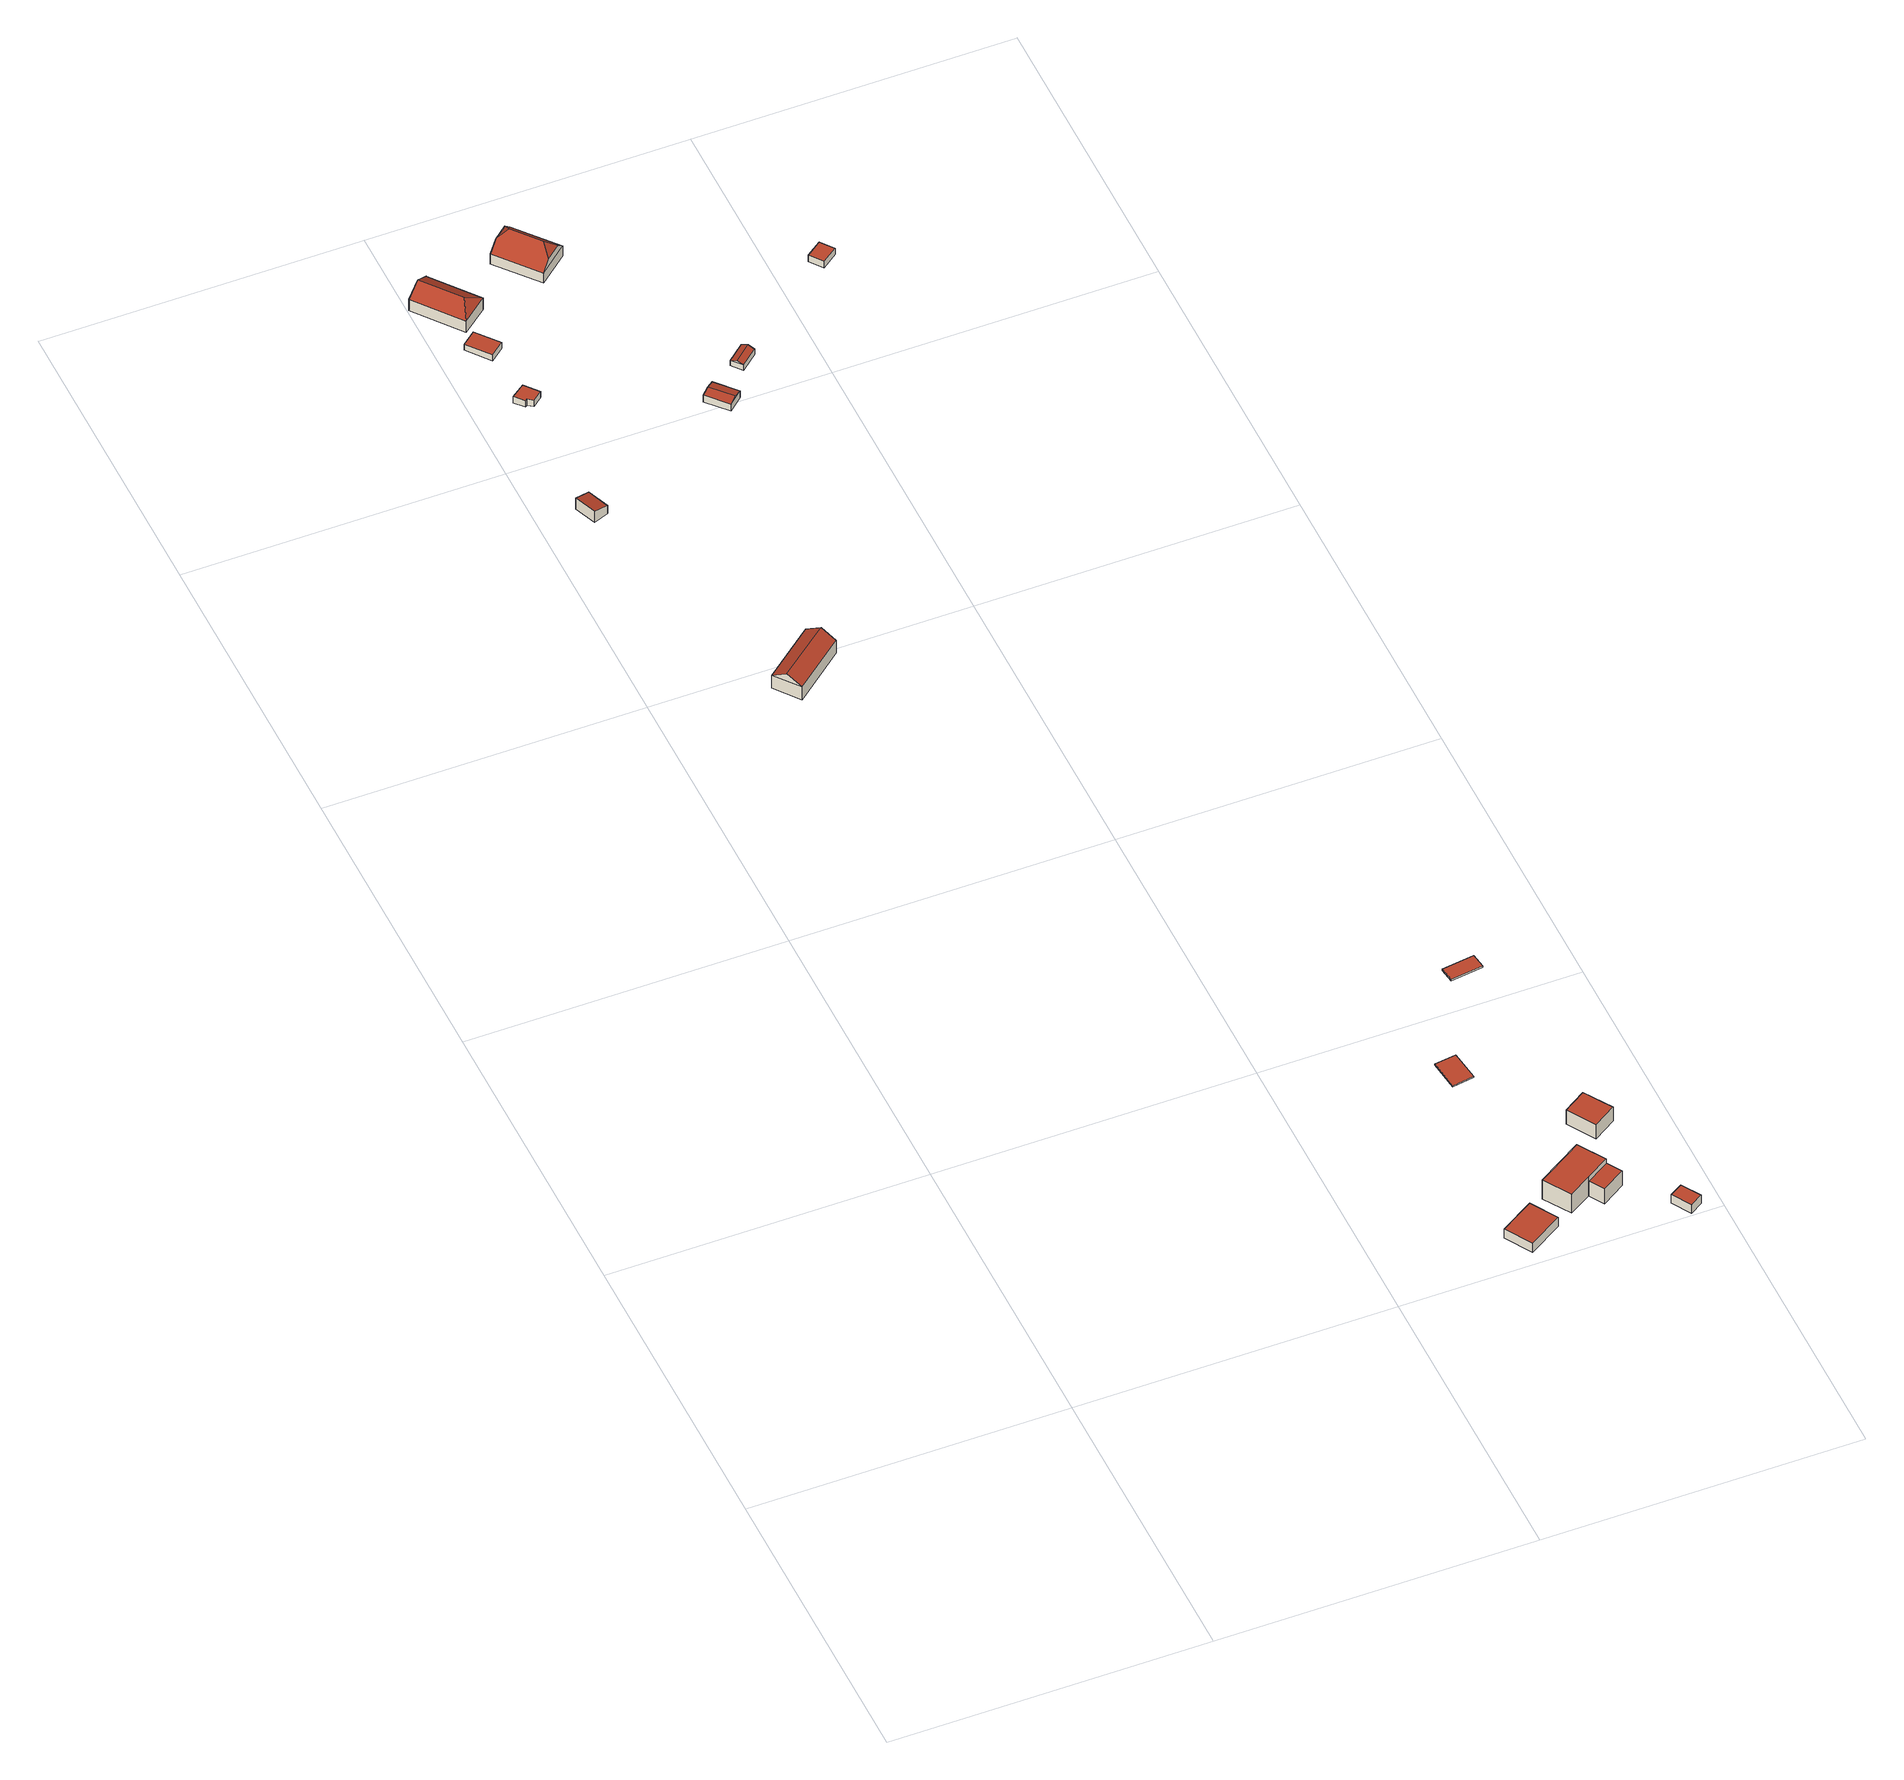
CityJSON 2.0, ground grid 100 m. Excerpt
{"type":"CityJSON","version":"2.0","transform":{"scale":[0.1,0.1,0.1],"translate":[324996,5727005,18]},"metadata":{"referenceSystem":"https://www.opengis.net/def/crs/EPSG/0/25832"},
"CityObjects":{
"building1":{"type":"Building","attributes":{"Geometrietyp2DReferenz":"3000","Gemeindeschluessel":"05170052","function":"31001_1313","roofType":"2100","measuredHeight":4.33},"address":[{"country":"Germany","locality":"Xanten","thoroughfareNumber":"3","thoroughfareName":"Gartenweg"}],"geometry":[{"type":"Solid","lod":"2","boundaries":[[[[0,1,2,3]],[[4,5,1,0]],[[6,7,5,4]],[[3,2,7,6]],[[4,0,3,6]],[[1,5,7,2]]]],"semantics":{"surfaces":[{"type":"WallSurface"},{"type":"RoofSurface"},{"type":"GroundSurface"}],"values":[[0,0,0,0,1,2]]}}]},
"building2":{"type":"Building","attributes":{"Geometrietyp2DReferenz":"3000","Gemeindeschluessel":"05170052","function":"31001_2720","roofType":"3100","measuredHeight":7.95},"geometry":[{"type":"Solid","lod":"2","boundaries":[[[[8,9,10,11]],[[12,13,9,8]],[[14,15,13,12]],[[11,10,15,14]],[[8,16,12]],[[14,17,11]],[[11,17,16,8]],[[12,16,17,14]],[[9,13,15,10]]]],"semantics":{"surfaces":[{"type":"WallSurface"},{"type":"RoofSurface"},{"type":"GroundSurface"}],"values":[[0,0,0,0,0,0,1,1,2]]}}]},
"building3":{"type":"Building","attributes":{"Geometrietyp2DReferenz":"3000","Gemeindeschluessel":"05170052","function":"31001_1313","roofType":"1000","measuredHeight":2.51},"address":[{"country":"Germany","locality":"Xanten","thoroughfareNumber":"9","thoroughfareName":"Gartenweg"}],"geometry":[{"type":"Solid","lod":"2","boundaries":[[[[18,19,20,21]],[[22,23,19,18]],[[24,25,23,22]],[[26,27,25,24]],[[28,29,27,26]],[[21,20,29,28]],[[26,24,22,18,21,28]],[[19,23,25,27,29,20]]]],"semantics":{"surfaces":[{"type":"WallSurface"},{"type":"RoofSurface"},{"type":"GroundSurface"}],"values":[[0,0,0,0,0,0,1,2]]}}]},
"building4":{"type":"Building","attributes":{"Geometrietyp2DReferenz":"3000","Gemeindeschluessel":"05170052","function":"51009_1611","roofType":"1000","measuredHeight":2.41},"geometry":[{"type":"Solid","lod":"2","boundaries":[[[[30,31,32,33]],[[34,35,31,30]],[[36,37,35,34]],[[33,32,37,36]],[[34,30,33,36]],[[31,35,37,32]]]],"semantics":{"surfaces":[{"type":"WallSurface"},{"type":"RoofSurface"},{"type":"GroundSurface"}],"values":[[0,0,0,0,1,2]]}}]},
"building5":{"type":"Building","attributes":{"Geometrietyp2DReferenz":"3000","Gemeindeschluessel":"05170052","function":"31001_2611","roofType":"1000","measuredHeight":3.65},"geometry":[{"type":"Solid","lod":"2","boundaries":[[[[38,39,40,41]],[[42,43,39,38]],[[44,45,43,42]],[[41,40,45,44]],[[42,38,41,44]],[[39,43,45,40]]]],"semantics":{"surfaces":[{"type":"WallSurface"},{"type":"RoofSurface"},{"type":"GroundSurface"}],"values":[[0,0,0,0,1,2]]}}]},
"building6":{"type":"Building","attributes":{"Geometrietyp2DReferenz":"3000","Gemeindeschluessel":"05170052","function":"31001_1010","roofType":"5000","measuredHeight":7.87},"address":[{"country":"Germany","locality":"Xanten","thoroughfareNumber":"11","thoroughfareName":"Gartenweg"}],"geometry":[{"type":"Solid","lod":"2","boundaries":[[[[46,47,48,49]],[[50,51,47,46]],[[52,53,51,50]],[[54,55,53,52]],[[56,57,55,54]],[[58,59,57,56]],[[49,48,59,58]],[[46,49,58,60]],[[58,56,60]],[[56,54,52,50,46,60]],[[47,51,53,55,57,59,48]]]],"semantics":{"surfaces":[{"type":"WallSurface"},{"type":"RoofSurface"},{"type":"GroundSurface"}],"values":[[0,0,0,0,0,0,0,1,1,1,2]]}}]},
"building7":{"type":"Building","attributes":{"Geometrietyp2DReferenz":"3000","Gemeindeschluessel":"05170052","function":"31001_2611","roofType":"1000","measuredHeight":7.5},"geometry":[{"type":"Solid","lod":"2","boundaries":[[[[61,62,63,64]],[[65,66,62,61]],[[67,68,66,65]],[[69,70,68,67]],[[64,63,70,69]],[[67,65,61,64,69]],[[62,66,68,70,63]]]],"semantics":{"surfaces":[{"type":"WallSurface"},{"type":"RoofSurface"},{"type":"GroundSurface"}],"values":[[0,0,0,0,0,1,2]]}}]},
"building8":{"type":"Building","attributes":{"Geometrietyp2DReferenz":"3000","Gemeindeschluessel":"05170052","function":"31001_2611","roofType":"9999","measuredHeight":0.375},"geometry":[{"type":"Solid","lod":"2","boundaries":[[[[71,72,73,74]],[[72,75,76,73]],[[71,77,75,72]],[[74,78,77,71]],[[73,76,78,74]],[[75,77,78,76]]]],"semantics":{"surfaces":[{"type":"RoofSurface"},{"type":"WallSurface"},{"type":"GroundSurface"}],"values":[[0,1,1,1,1,2]]}}]},
"building9":{"type":"Building","attributes":{"Geometrietyp2DReferenz":"3000","Gemeindeschluessel":"05170052","function":"31001_2611","roofType":"1000","measuredHeight":5.92},"geometry":[{"type":"Solid","lod":"2","boundaries":[[[[79,80,68,81]],[[82,83,80,79]],[[84,70,83,82]],[[81,68,70,84]],[[82,79,81,84]],[[80,83,70,68]]]],"semantics":{"surfaces":[{"type":"WallSurface"},{"type":"RoofSurface"},{"type":"GroundSurface"}],"values":[[0,0,0,0,1,2]]}}]},
"building10":{"type":"Building","attributes":{"Geometrietyp2DReferenz":"3000","Gemeindeschluessel":"05170052","function":"31001_1010","roofType":"3300","measuredHeight":9.88},"address":[{"country":"Germany","locality":"Xanten","thoroughfareNumber":"10","thoroughfareName":"Prickenweg"}],"geometry":[{"type":"Solid","lod":"2","boundaries":[[[[85,86,87,88]],[[89,90,86,85]],[[91,92,90,89]],[[88,87,92,91]],[[85,93,94,89]],[[91,95,96,88]],[[93,97,94]],[[95,98,96]],[[88,96,98,97,93,85]],[[89,94,97,98,95,91]],[[86,90,92,87]]]],"semantics":{"surfaces":[{"type":"WallSurface"},{"type":"RoofSurface"},{"type":"GroundSurface"}],"values":[[0,0,0,0,0,0,1,1,1,1,2]]}}]},
"building11":{"type":"Building","attributes":{"Geometrietyp2DReferenz":"3000","Gemeindeschluessel":"05170052","function":"31001_1313","roofType":"3100","measuredHeight":3.3},"address":[{"country":"Germany","locality":"Xanten","thoroughfareNumber":"11","thoroughfareName":"Gartenweg"}],"geometry":[{"type":"Solid","lod":"2","boundaries":[[[[99,100,101,102]],[[103,104,100,99]],[[105,106,104,103]],[[102,101,106,105]],[[99,107,103]],[[105,108,102]],[[102,108,107,99]],[[103,107,108,105]],[[100,104,106,101]]]],"semantics":{"surfaces":[{"type":"WallSurface"},{"type":"RoofSurface"},{"type":"GroundSurface"}],"values":[[0,0,0,0,0,0,1,1,2]]}}]},
"building12":{"type":"Building","attributes":{"Geometrietyp2DReferenz":"3000","Gemeindeschluessel":"05170052","function":"31001_2611","roofType":"1000","measuredHeight":5.61},"geometry":[{"type":"Solid","lod":"2","boundaries":[[[[109,110,111,112]],[[113,114,110,109]],[[115,116,114,113]],[[112,111,116,115]],[[113,109,112,115]],[[110,114,116,111]]]],"semantics":{"surfaces":[{"type":"WallSurface"},{"type":"RoofSurface"},{"type":"GroundSurface"}],"values":[[0,0,0,0,1,2]]}}]},
"building13":{"type":"Building","attributes":{"Geometrietyp2DReferenz":"3000","Gemeindeschluessel":"05170052","function":"31001_2611","roofType":"1000","measuredHeight":3.42},"geometry":[{"type":"Solid","lod":"2","boundaries":[[[[117,118,119,120]],[[121,122,118,117]],[[123,124,122,121]],[[120,119,124,123]],[[121,117,120,123]],[[118,122,124,119]]]],"semantics":{"surfaces":[{"type":"WallSurface"},{"type":"RoofSurface"},{"type":"GroundSurface"}],"values":[[0,0,0,0,1,2]]}}]},
"building14":{"type":"Building","attributes":{"Geometrietyp2DReferenz":"3000","Gemeindeschluessel":"05170052","function":"31001_1313","roofType":"3100","measuredHeight":2.94},"address":[{"country":"Germany","locality":"Xanten","thoroughfareNumber":"10","thoroughfareName":"Prickenweg"}],"geometry":[{"type":"Solid","lod":"2","boundaries":[[[[125,126,127,128]],[[129,130,126,125]],[[131,132,130,129]],[[128,127,132,131]],[[125,133,129]],[[131,134,128]],[[128,134,133,125]],[[129,133,134,131]],[[126,130,132,127]]]],"semantics":{"surfaces":[{"type":"WallSurface"},{"type":"RoofSurface"},{"type":"GroundSurface"}],"values":[[0,0,0,0,0,0,1,1,2]]}}]},
"building15":{"type":"Building","attributes":{"Geometrietyp2DReferenz":"3000","Gemeindeschluessel":"05170052","function":"31001_2611","roofType":"9999","measuredHeight":0.634},"geometry":[{"type":"Solid","lod":"2","boundaries":[[[[135,136,137,138]],[[136,139,140,137]],[[135,141,139,136]],[[138,142,141,135]],[[137,140,142,138]],[[139,141,142,140]]]],"semantics":{"surfaces":[{"type":"RoofSurface"},{"type":"WallSurface"},{"type":"GroundSurface"}],"values":[[0,1,1,1,1,2]]}}]},
"building16":{"type":"Building","attributes":{"Geometrietyp2DReferenz":"3000","Gemeindeschluessel":"05170052","function":"31001_1313","roofType":"1000","measuredHeight":2.47},"address":[{"country":"Germany","locality":"Xanten","thoroughfareNumber":"17","thoroughfareName":"Gartenweg"}],"geometry":[{"type":"Solid","lod":"2","boundaries":[[[[143,144,145,146]],[[147,148,144,143]],[[149,150,148,147]],[[146,145,150,149]],[[147,143,146,149]],[[144,148,150,145]]]],"semantics":{"surfaces":[{"type":"WallSurface"},{"type":"RoofSurface"},{"type":"GroundSurface"}],"values":[[0,0,0,0,1,2]]}}]}
},
"vertices":[
[170,3807,46],[170,3807,14],[123,3789,14],[123,3789,57],[197,3736,46],[197,3736,14],[150,3719,57],[150,3719,14],
[409,2849,63],[409,2849,12],[570,2979,12],[570,2979,63],[348,2925,63],[348,2925,12],[509,3055,63],[509,3055,12],[378,2887,92],[540,3017,92],
[205,4228,40],[205,4228,15],[169,4272,15],[169,4272,40],[175,4203,40],[175,4203,15],[158,4216,40],[158,4216,15],[152,4211,40],[152,4211,15],[126,4240,40],[126,4240,15],
[138,4412,42],[138,4412,18],[181,4447,18],[181,4447,42],[81,4482,42],[81,4482,18],[124,4517,42],[124,4517,18],
[1536,103,50],[1536,103,14],[1484,187,14],[1484,187,50],[1429,37,50],[1429,37,14],[1377,121,50],[1377,121,14],
[41,4719,95],[41,4719,17],[1,4687,17],[1,4687,62],[64,4738,76],[64,4738,17],[82,4752,62],[82,4752,17],[83,4750,62],[83,4750,17],[194,4609,62],[194,4609,17],[115,4544,62],[115,4544,17],[134,4602,95],
[1538,221,88],[1538,221,13],[1591,136,13],[1591,136,88],[1683,311,88],[1683,311,13],[1736,226,88],[1736,226,13],[1662,180,88],[1662,180,13],
[1482,726,16],[1551,736,16],[1538,833,16],[1469,824,16],[1551,736,12],[1538,833,12],[1482,726,12],[1469,824,12],
[1765,179,72],[1765,179,13],[1736,226,72],[1691,133,72],[1691,133,13],[1662,180,72],
[482,4709,60],[482,4709,20],[376,4838,20],[376,4838,60],[390,4633,60],[390,4633,20],[283,4762,60],[283,4762,20],[459,4690,90],[414,4652,90],[308,4782,91],[352,4818,91],[417,4694,119],[348,4778,119],
[620,4034,39],[620,4034,12],[678,3969,12],[678,3969,39],[664,4072,39],[664,4072,12],[721,4008,39],[721,4008,12],[642,4053,45],[699,3989,45],
[1788,511,67],[1788,511,11],[1717,466,11],[1717,466,67],[1843,424,67],[1843,424,11],[1771,379,67],[1771,379,11],
[1866,68,40],[1866,68,6],[1903,8,6],[1903,8,40],[1906,92,40],[1906,92,6],[1943,32,40],[1943,32,6],
[773,4103,32],[773,4103,11],[827,4148,11],[827,4148,32],[746,4135,32],[746,4135,11],[800,4181,32],[800,4181,11],[760,4119,40],[814,4165,40],
[1746,1123,18],[1739,1170,18],[1637,1156,18],[1643,1109,18],[1739,1170,12],[1637,1156,12],[1746,1123,12],[1643,1109,12],
[1192,4421,33],[1192,4421,8],[1160,4462,8],[1160,4462,33],[1143,4385,33],[1143,4385,8],[1112,4426,33],[1112,4426,8]
]}
